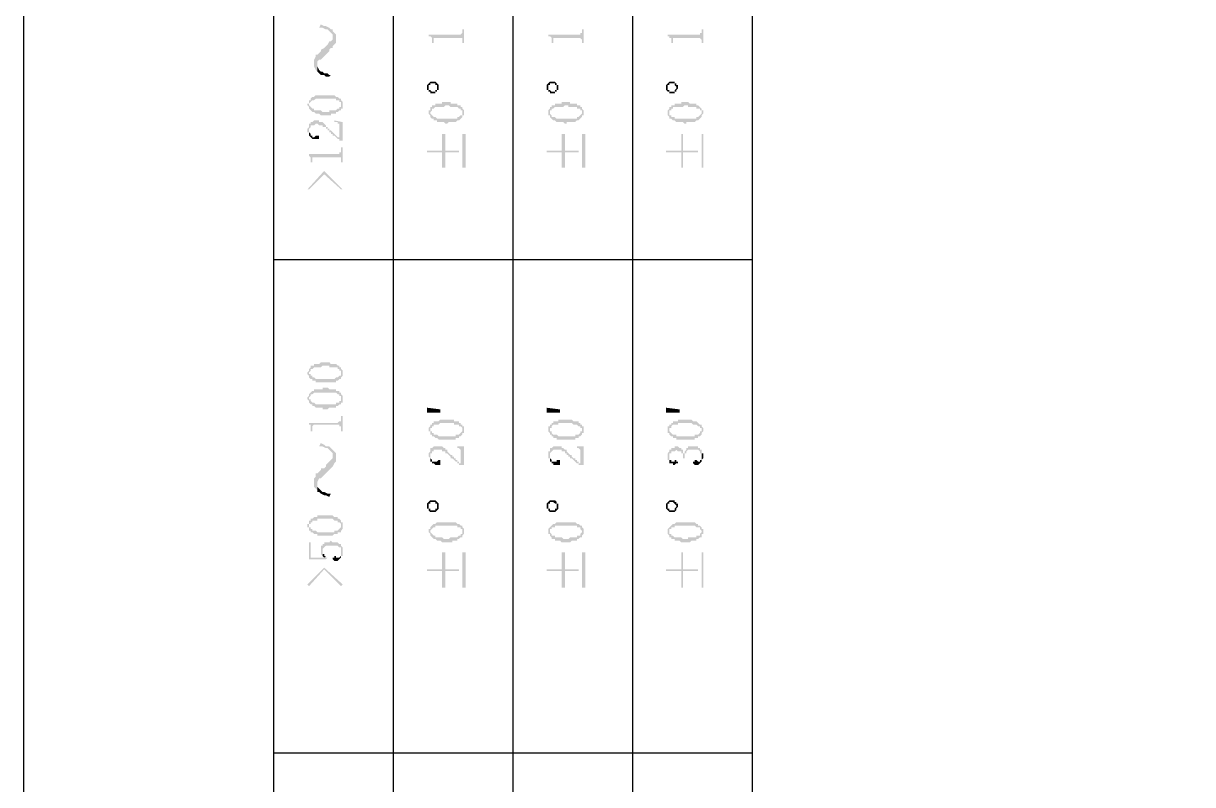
# Model space of a CAD drawing. Header units: millimetres. Extents: x 7018 to 13530, y 4187 to 5692.
# Drawn here: x 8881.97 to 8913.3, y 5651.24 to 5671.66 of the extents above; entities that cross this region are included whole.
import ezdxf

# ---------------------------------------------------------------- set-up
doc = ezdxf.new("R2010")
doc.units = ezdxf.units.MM

msp = doc.modelspace()

# ---------------------------------------------------------------- hatches: boundary and pattern name
at = {"transparency": 33554559}
for points in [[(8889.894, 5671.536), (8889.984, 5671.536), (8890.075, 5671.491), (8890.12, 5671.491), (8890.165, 5671.445), (8890.165, 5671.445), (8890.21, 5671.4), (8890.255, 5671.355), (8890.255, 5670.994), (8890.255, 5671.039), (8890.3, 5671.084), (8890.345, 5671.13), (8890.345, 5671.355), (8890.3, 5671.4), (8890.255, 5671.445), (8890.255, 5671.491), (8890.21, 5671.491), (8890.165, 5671.536), (8890.075, 5671.581), (8890.029, 5671.581), (8889.939, 5671.626)], [(8892.828, 5671.355), (8892.828, 5671.31), (8892.873, 5671.31), (8892.918, 5671.265), (8892.918, 5671.22), (8892.918, 5671.13), (8892.963, 5671.13), (8892.963, 5671.22), (8892.963, 5671.265), (8893.73, 5671.265), (8893.73, 5671.22), (8893.73, 5671.13), (8893.775, 5671.13), (8893.775, 5671.491), (8893.73, 5671.491), (8893.73, 5671.445), (8893.73, 5671.4), (8893.73, 5671.4), (8893.685, 5671.355), (8893.64, 5671.355)], [(8896.032, 5671.355), (8896.032, 5671.31), (8896.077, 5671.31), (8896.122, 5671.265), (8896.122, 5671.22), (8896.122, 5671.13), (8896.167, 5671.13), (8896.167, 5671.22), (8896.167, 5671.265), (8896.889, 5671.265), (8896.935, 5671.22), (8896.935, 5671.13), (8896.98, 5671.13), (8896.98, 5671.491), (8896.935, 5671.491), (8896.935, 5671.445), (8896.935, 5671.4), (8896.889, 5671.4), (8896.889, 5671.355), (8896.844, 5671.355)], [(8899.236, 5671.355), (8899.236, 5671.31), (8899.281, 5671.31), (8899.281, 5671.265), (8899.327, 5671.265), (8899.327, 5671.22), (8899.327, 5671.13), (8899.372, 5671.13), (8899.372, 5671.22), (8899.372, 5671.265), (8900.094, 5671.265), (8900.139, 5671.22), (8900.139, 5671.13), (8900.184, 5671.13), (8900.184, 5671.491), (8900.139, 5671.491), (8900.139, 5671.445), (8900.139, 5671.4), (8900.094, 5671.4), (8900.094, 5671.355), (8900.049, 5671.355)], [(8889.759, 5670.588), (8889.759, 5670.498), (8889.804, 5670.407), (8889.849, 5670.362), (8889.849, 5670.543), (8889.849, 5670.633), (8889.894, 5670.678), (8889.939, 5670.678), (8889.984, 5670.723), (8890.029, 5670.768), (8890.075, 5670.814), (8890.12, 5670.859), (8890.165, 5670.904), (8890.165, 5670.949), (8890.21, 5670.994), (8890.255, 5670.994), (8890.255, 5671.265), (8890.255, 5671.22), (8890.21, 5671.175), (8890.165, 5671.175), (8890.12, 5671.084), (8890.075, 5671.039), (8890.075, 5671.039), (8890.029, 5670.994), (8889.939, 5670.949), (8889.939, 5670.904), (8889.894, 5670.859), (8889.849, 5670.814), (8889.804, 5670.814), (8889.804, 5670.768), (8889.759, 5670.678), (8889.759, 5670.633)], [(8889.849, 5670.362), (8889.849, 5670.362), (8889.894, 5670.317), (8889.939, 5670.272), (8890.029, 5670.272), (8890.075, 5670.227), (8890.165, 5670.227), (8890.21, 5670.272), (8890.165, 5670.272), (8890.12, 5670.317), (8890.029, 5670.317), (8889.984, 5670.362), (8889.939, 5670.362), (8889.894, 5670.407), (8889.849, 5670.498), (8889.849, 5670.543)], [(8892.782, 5669.956), (8892.782, 5669.911), (8892.782, 5669.866), (8892.828, 5669.866), (8892.828, 5669.821), (8892.828, 5669.956), (8892.828, 5670.001), (8892.873, 5670.001), (8892.873, 5670.046), (8893.008, 5670.046), (8893.008, 5670.001), (8893.053, 5670.001), (8893.053, 5669.956), (8893.053, 5669.821), (8893.053, 5669.866), (8893.098, 5669.866), (8893.098, 5669.911), (8893.098, 5669.956), (8893.098, 5670.001), (8893.098, 5670.001), (8893.053, 5670.046), (8893.053, 5670.046), (8893.008, 5670.092), (8892.873, 5670.092), (8892.828, 5670.046), (8892.828, 5670.046), (8892.782, 5670.001)], [(8892.828, 5669.821), (8892.873, 5669.821), (8892.873, 5669.776), (8893.008, 5669.776), (8893.008, 5669.821), (8893.053, 5669.821), (8893.053, 5669.956), (8893.053, 5669.911), (8893.053, 5669.866), (8893.008, 5669.866), (8893.008, 5669.821), (8892.918, 5669.821), (8892.873, 5669.866), (8892.828, 5669.866), (8892.828, 5669.956), (8892.828, 5669.956)], [(8895.987, 5669.956), (8895.987, 5669.911), (8895.987, 5669.866), (8896.032, 5669.866), (8896.032, 5669.821), (8896.032, 5669.956), (8896.032, 5670.001), (8896.077, 5670.001), (8896.077, 5670.046), (8896.213, 5670.046), (8896.213, 5670.001), (8896.258, 5670.001), (8896.258, 5669.956), (8896.258, 5669.821), (8896.258, 5669.866), (8896.303, 5669.866), (8896.303, 5669.911), (8896.303, 5669.956), (8896.303, 5670.001), (8896.258, 5670.001), (8896.258, 5670.046), (8896.258, 5670.046), (8896.213, 5670.092), (8896.077, 5670.092), (8896.032, 5670.046), (8896.032, 5670.046), (8895.987, 5670.001)], [(8896.032, 5669.821), (8896.077, 5669.821), (8896.077, 5669.776), (8896.213, 5669.776), (8896.213, 5669.821), (8896.258, 5669.821), (8896.258, 5669.956), (8896.258, 5669.911), (8896.258, 5669.866), (8896.213, 5669.866), (8896.213, 5669.821), (8896.122, 5669.821), (8896.077, 5669.866), (8896.032, 5669.866), (8896.032, 5669.956), (8896.032, 5669.956)], [(8899.191, 5669.956), (8899.191, 5669.911), (8899.191, 5669.866), (8899.191, 5669.866), (8899.236, 5669.821), (8899.236, 5669.956), (8899.236, 5670.001), (8899.281, 5670.001), (8899.281, 5670.046), (8899.417, 5670.046), (8899.417, 5670.001), (8899.417, 5670.001), (8899.462, 5669.956), (8899.462, 5669.821), (8899.462, 5669.866), (8899.462, 5669.866), (8899.507, 5669.911), (8899.507, 5669.956), (8899.507, 5670.001), (8899.462, 5670.001), (8899.462, 5670.046), (8899.417, 5670.046), (8899.417, 5670.092), (8899.281, 5670.092), (8899.236, 5670.046), (8899.236, 5670.046), (8899.191, 5670.001)], [(8899.236, 5669.821), (8899.281, 5669.821), (8899.281, 5669.776), (8899.417, 5669.776), (8899.417, 5669.821), (8899.462, 5669.821), (8899.462, 5669.956), (8899.462, 5669.911), (8899.462, 5669.911), (8899.417, 5669.866), (8899.417, 5669.821), (8899.281, 5669.821), (8899.281, 5669.866), (8899.236, 5669.866), (8899.236, 5669.956), (8899.236, 5669.956)], [(8889.578, 5669.46), (8889.578, 5669.46), (8889.623, 5669.415), (8889.623, 5669.369), (8889.623, 5669.505), (8889.623, 5669.505), (8889.668, 5669.55), (8889.668, 5669.55), (8889.713, 5669.595), (8889.759, 5669.595), (8889.804, 5669.64), (8890.345, 5669.64), (8890.345, 5669.595), (8890.436, 5669.595), (8890.436, 5669.55), (8890.481, 5669.55), (8890.481, 5669.505), (8890.481, 5669.46), (8890.481, 5669.64), (8890.436, 5669.64), (8890.39, 5669.685), (8890.345, 5669.685), (8890.3, 5669.73), (8889.804, 5669.73), (8889.759, 5669.685), (8889.713, 5669.685), (8889.668, 5669.64), (8889.668, 5669.595), (8889.623, 5669.595), (8889.623, 5669.505), (8889.578, 5669.505)], [(8889.623, 5669.369), (8889.668, 5669.324), (8889.668, 5669.324), (8889.713, 5669.279), (8889.759, 5669.279), (8889.804, 5669.234), (8889.894, 5669.234), (8889.939, 5669.189), (8890.21, 5669.189), (8890.21, 5669.234), (8890.345, 5669.234), (8890.345, 5669.279), (8890.39, 5669.279), (8890.436, 5669.324), (8890.481, 5669.324), (8890.481, 5669.369), (8890.526, 5669.369), (8890.526, 5669.415), (8890.526, 5669.46), (8890.526, 5669.505), (8890.526, 5669.55), (8890.526, 5669.55), (8890.481, 5669.595), (8890.481, 5669.46), (8890.481, 5669.415), (8890.436, 5669.415), (8890.436, 5669.369), (8890.39, 5669.369), (8890.345, 5669.324), (8890.165, 5669.324), (8890.165, 5669.279), (8889.984, 5669.279), (8889.939, 5669.324), (8889.759, 5669.324), (8889.759, 5669.369), (8889.713, 5669.369), (8889.668, 5669.415), (8889.668, 5669.415), (8889.623, 5669.46), (8889.623, 5669.46)], [(8892.828, 5669.279), (8892.828, 5669.234), (8892.828, 5669.234), (8892.873, 5669.189), (8892.873, 5669.144), (8892.873, 5669.279), (8892.873, 5669.279), (8892.918, 5669.324), (8892.918, 5669.369), (8892.963, 5669.369), (8893.008, 5669.415), (8893.234, 5669.415), (8893.279, 5669.46), (8893.369, 5669.46), (8893.414, 5669.415), (8893.595, 5669.415), (8893.64, 5669.369), (8893.685, 5669.369), (8893.685, 5669.324), (8893.73, 5669.324), (8893.73, 5669.279), (8893.73, 5669.415), (8893.685, 5669.415), (8893.685, 5669.46), (8893.595, 5669.46), (8893.595, 5669.505), (8893.414, 5669.505), (8893.414, 5669.55), (8893.189, 5669.55), (8893.189, 5669.505), (8893.008, 5669.505), (8893.008, 5669.46), (8892.918, 5669.46), (8892.918, 5669.415), (8892.873, 5669.415), (8892.873, 5669.369), (8892.873, 5669.324), (8892.828, 5669.324)], [(8896.032, 5669.279), (8896.032, 5669.234), (8896.032, 5669.189), (8896.077, 5669.189), (8896.077, 5669.144), (8896.077, 5669.279), (8896.077, 5669.324), (8896.122, 5669.324), (8896.122, 5669.369), (8896.167, 5669.369), (8896.213, 5669.415), (8896.438, 5669.415), (8896.483, 5669.46), (8896.574, 5669.46), (8896.574, 5669.415), (8896.799, 5669.415), (8896.799, 5669.369), (8896.889, 5669.369), (8896.889, 5669.324), (8896.935, 5669.324), (8896.935, 5669.279), (8896.935, 5669.415), (8896.889, 5669.415), (8896.889, 5669.46), (8896.799, 5669.46), (8896.799, 5669.505), (8896.619, 5669.505), (8896.619, 5669.55), (8896.393, 5669.55), (8896.393, 5669.505), (8896.213, 5669.505), (8896.213, 5669.46), (8896.122, 5669.46), (8896.122, 5669.415), (8896.077, 5669.415), (8896.077, 5669.369), (8896.077, 5669.369), (8896.032, 5669.324)], [(8899.236, 5669.279), (8899.236, 5669.234), (8899.236, 5669.189), (8899.236, 5669.189), (8899.281, 5669.144), (8899.281, 5669.279), (8899.281, 5669.324), (8899.327, 5669.324), (8899.327, 5669.369), (8899.372, 5669.369), (8899.372, 5669.415), (8899.643, 5669.415), (8899.688, 5669.46), (8899.778, 5669.46), (8899.778, 5669.415), (8900.004, 5669.415), (8900.004, 5669.369), (8900.094, 5669.369), (8900.094, 5669.324), (8900.139, 5669.324), (8900.139, 5669.279), (8900.139, 5669.369), (8900.094, 5669.415), (8900.094, 5669.415), (8900.049, 5669.46), (8900.004, 5669.46), (8900.004, 5669.505), (8899.823, 5669.505), (8899.778, 5669.55), (8899.597, 5669.55), (8899.597, 5669.505), (8899.417, 5669.505), (8899.417, 5669.46), (8899.327, 5669.46), (8899.327, 5669.415), (8899.281, 5669.415), (8899.281, 5669.369), (8899.281, 5669.369), (8899.236, 5669.324)], [(8892.873, 5669.144), (8892.918, 5669.099), (8892.963, 5669.099), (8892.963, 5669.053), (8893.053, 5669.053), (8893.053, 5669.008), (8893.234, 5669.008), (8893.279, 5668.963), (8893.324, 5668.963), (8893.369, 5669.008), (8893.55, 5669.008), (8893.595, 5669.053), (8893.64, 5669.053), (8893.685, 5669.099), (8893.685, 5669.099), (8893.73, 5669.144), (8893.73, 5669.189), (8893.775, 5669.189), (8893.775, 5669.234), (8893.775, 5669.279), (8893.775, 5669.324), (8893.775, 5669.324), (8893.73, 5669.369), (8893.73, 5669.234), (8893.73, 5669.189), (8893.685, 5669.189), (8893.64, 5669.144), (8893.595, 5669.144), (8893.595, 5669.099), (8893.053, 5669.099), (8893.008, 5669.144), (8892.963, 5669.144), (8892.918, 5669.189), (8892.918, 5669.189), (8892.873, 5669.234), (8892.873, 5669.279)], [(8896.077, 5669.144), (8896.122, 5669.099), (8896.122, 5669.099), (8896.167, 5669.053), (8896.213, 5669.053), (8896.258, 5669.008), (8896.438, 5669.008), (8896.483, 5668.963), (8896.528, 5668.963), (8896.528, 5669.008), (8896.754, 5669.008), (8896.799, 5669.053), (8896.844, 5669.053), (8896.889, 5669.099), (8896.889, 5669.099), (8896.935, 5669.144), (8896.935, 5669.189), (8896.98, 5669.189), (8896.98, 5669.234), (8896.98, 5669.279), (8896.98, 5669.324), (8896.98, 5669.324), (8896.935, 5669.369), (8896.935, 5669.234), (8896.935, 5669.234), (8896.889, 5669.189), (8896.889, 5669.189), (8896.844, 5669.144), (8896.799, 5669.144), (8896.799, 5669.099), (8896.258, 5669.099), (8896.213, 5669.144), (8896.122, 5669.144), (8896.122, 5669.189), (8896.122, 5669.189), (8896.077, 5669.234), (8896.077, 5669.279)], [(8899.281, 5669.144), (8899.281, 5669.099), (8899.327, 5669.099), (8899.372, 5669.053), (8899.417, 5669.053), (8899.462, 5669.008), (8899.643, 5669.008), (8899.688, 5668.963), (8899.733, 5668.963), (8899.733, 5669.008), (8899.958, 5669.008), (8900.004, 5669.053), (8900.049, 5669.053), (8900.094, 5669.099), (8900.094, 5669.099), (8900.139, 5669.144), (8900.139, 5669.189), (8900.139, 5669.189), (8900.184, 5669.234), (8900.184, 5669.279), (8900.184, 5669.324), (8900.139, 5669.324), (8900.139, 5669.369), (8900.139, 5669.234), (8900.139, 5669.234), (8900.094, 5669.189), (8900.094, 5669.189), (8900.049, 5669.144), (8900.004, 5669.144), (8900.004, 5669.099), (8899.417, 5669.099), (8899.417, 5669.144), (8899.327, 5669.144), (8899.327, 5669.189), (8899.281, 5669.189), (8899.281, 5669.234), (8899.281, 5669.279)], [(8889.578, 5668.783), (8889.578, 5668.738), (8889.623, 5668.738), (8889.623, 5668.647), (8889.623, 5668.783), (8889.623, 5668.828), (8889.623, 5668.828), (8889.668, 5668.873), (8889.668, 5668.918), (8889.759, 5668.918), (8889.804, 5668.963), (8889.849, 5668.963), (8889.894, 5668.918), (8889.984, 5668.918), (8889.984, 5668.873), (8890.075, 5668.873), (8890.075, 5668.828), (8890.12, 5668.828), (8890.12, 5668.783), (8890.165, 5668.783), (8890.165, 5668.738), (8890.21, 5668.738), (8890.21, 5668.692), (8890.255, 5668.692), (8890.255, 5668.647), (8890.3, 5668.647), (8890.345, 5668.602), (8890.345, 5668.602), (8890.39, 5668.557), (8890.436, 5668.557), (8890.436, 5668.512), (8890.436, 5668.602), (8890.39, 5668.602), (8890.345, 5668.647), (8890.345, 5668.647), (8890.3, 5668.692), (8890.3, 5668.692), (8890.255, 5668.738), (8890.255, 5668.738), (8890.21, 5668.783), (8890.165, 5668.783), (8890.165, 5668.828), (8890.12, 5668.828), (8890.12, 5668.873), (8890.075, 5668.873), (8890.075, 5668.918), (8890.075, 5668.918), (8890.029, 5668.963), (8890.029, 5668.963), (8889.984, 5669.008), (8889.894, 5669.008), (8889.894, 5669.053), (8889.759, 5669.053), (8889.713, 5669.008), (8889.668, 5669.008), (8889.668, 5668.963), (8889.623, 5668.963), (8889.623, 5668.918), (8889.623, 5668.873), (8889.623, 5668.873), (8889.578, 5668.828)], [(8890.3, 5669.053), (8890.3, 5669.008), (8890.39, 5669.008), (8890.39, 5668.963), (8890.436, 5668.963), (8890.436, 5668.918), (8890.436, 5668.512), (8890.526, 5668.512), (8890.526, 5669.008)], [(8889.623, 5668.647), (8889.623, 5668.647), (8889.668, 5668.602), (8889.668, 5668.602), (8889.713, 5668.557), (8889.894, 5668.557), (8889.894, 5668.647), (8889.804, 5668.647), (8889.759, 5668.602), (8889.713, 5668.602), (8889.713, 5668.647), (8889.668, 5668.647), (8889.668, 5668.692), (8889.668, 5668.692), (8889.623, 5668.738), (8889.623, 5668.783)], [(8892.782, 5668.241), (8892.782, 5668.196), (8893.189, 5668.196), (8893.189, 5667.79), (8893.279, 5667.79), (8893.279, 5668.196), (8893.64, 5668.196), (8893.64, 5668.241), (8893.279, 5668.241), (8893.279, 5668.692), (8893.189, 5668.692), (8893.189, 5668.241)], [(8893.82, 5667.79), (8893.82, 5668.692), (8893.73, 5668.692), (8893.73, 5667.79)], [(8895.987, 5668.241), (8895.987, 5668.196), (8896.393, 5668.196), (8896.393, 5667.79), (8896.483, 5667.79), (8896.483, 5668.196), (8896.844, 5668.196), (8896.844, 5668.241), (8896.483, 5668.241), (8896.483, 5668.692), (8896.393, 5668.692), (8896.393, 5668.241)], [(8897.025, 5667.79), (8897.025, 5668.692), (8896.935, 5668.692), (8896.935, 5667.79)], [(8899.191, 5668.241), (8899.191, 5668.196), (8899.597, 5668.196), (8899.597, 5667.79), (8899.643, 5667.79), (8899.643, 5668.196), (8900.049, 5668.196), (8900.049, 5668.241), (8899.643, 5668.241), (8899.643, 5668.692), (8899.597, 5668.692), (8899.597, 5668.241)], [(8900.184, 5667.79), (8900.184, 5668.692), (8900.139, 5668.692), (8900.139, 5667.79)], [(8889.578, 5668.151), (8889.623, 5668.151), (8889.623, 5668.106), (8889.623, 5668.106), (8889.668, 5668.061), (8889.668, 5668.015), (8889.668, 5667.925), (8889.713, 5667.925), (8889.713, 5668.061), (8890.481, 5668.061), (8890.481, 5668.015), (8890.481, 5667.925), (8890.526, 5667.925), (8890.526, 5668.331), (8890.481, 5668.331), (8890.481, 5668.241), (8890.481, 5668.196), (8890.436, 5668.196), (8890.436, 5668.151), (8890.39, 5668.151)], [(8889.578, 5667.203), (8889.623, 5667.203), (8890.029, 5667.609), (8890.481, 5667.203), (8890.526, 5667.203), (8890.029, 5667.7)], [(8889.578, 5662.298), (8889.578, 5662.253), (8889.578, 5662.253), (8889.623, 5662.208), (8889.623, 5662.162), (8889.623, 5662.298), (8889.623, 5662.298), (8889.668, 5662.343), (8889.668, 5662.388), (8889.713, 5662.388), (8889.759, 5662.433), (8889.939, 5662.433), (8889.984, 5662.478), (8890.165, 5662.478), (8890.165, 5662.433), (8890.39, 5662.433), (8890.39, 5662.388), (8890.436, 5662.388), (8890.436, 5662.343), (8890.481, 5662.343), (8890.481, 5662.298), (8890.481, 5662.433), (8890.436, 5662.433), (8890.436, 5662.478), (8890.39, 5662.478), (8890.345, 5662.523), (8890.21, 5662.523), (8890.165, 5662.569), (8889.939, 5662.569), (8889.894, 5662.523), (8889.759, 5662.523), (8889.759, 5662.478), (8889.668, 5662.478), (8889.668, 5662.433), (8889.668, 5662.433), (8889.623, 5662.388), (8889.623, 5662.343), (8889.623, 5662.343)], [(8889.623, 5662.162), (8889.668, 5662.117), (8889.713, 5662.117), (8889.713, 5662.072), (8889.804, 5662.072), (8889.804, 5662.027), (8890.345, 5662.027), (8890.345, 5662.072), (8890.39, 5662.072), (8890.436, 5662.117), (8890.481, 5662.117), (8890.481, 5662.162), (8890.481, 5662.162), (8890.526, 5662.208), (8890.526, 5662.253), (8890.526, 5662.298), (8890.526, 5662.343), (8890.526, 5662.343), (8890.481, 5662.388), (8890.481, 5662.253), (8890.481, 5662.208), (8890.436, 5662.208), (8890.39, 5662.162), (8890.345, 5662.162), (8890.3, 5662.117), (8889.804, 5662.117), (8889.759, 5662.162), (8889.713, 5662.162), (8889.713, 5662.208), (8889.668, 5662.208), (8889.668, 5662.253), (8889.623, 5662.253), (8889.623, 5662.298)], [(8889.578, 5661.621), (8889.578, 5661.576), (8889.578, 5661.576), (8889.623, 5661.531), (8889.623, 5661.485), (8889.623, 5661.621), (8889.623, 5661.621), (8889.668, 5661.666), (8889.668, 5661.711), (8889.713, 5661.711), (8889.759, 5661.756), (8890.345, 5661.756), (8890.39, 5661.711), (8890.436, 5661.711), (8890.436, 5661.666), (8890.481, 5661.666), (8890.481, 5661.621), (8890.481, 5661.756), (8890.436, 5661.756), (8890.436, 5661.801), (8890.345, 5661.801), (8890.345, 5661.847), (8890.165, 5661.847), (8890.12, 5661.892), (8889.984, 5661.892), (8889.984, 5661.847), (8889.759, 5661.847), (8889.759, 5661.801), (8889.713, 5661.801), (8889.668, 5661.756), (8889.668, 5661.756), (8889.623, 5661.711), (8889.623, 5661.666), (8889.623, 5661.666)], [(8889.623, 5661.485), (8889.668, 5661.44), (8889.713, 5661.44), (8889.713, 5661.395), (8889.759, 5661.395), (8889.804, 5661.35), (8889.984, 5661.35), (8889.984, 5661.305), (8890.12, 5661.305), (8890.165, 5661.35), (8890.345, 5661.35), (8890.345, 5661.395), (8890.39, 5661.395), (8890.436, 5661.44), (8890.481, 5661.44), (8890.481, 5661.485), (8890.526, 5661.485), (8890.526, 5661.531), (8890.526, 5661.621), (8890.526, 5661.666), (8890.526, 5661.666), (8890.481, 5661.711), (8890.481, 5661.576), (8890.481, 5661.531), (8890.436, 5661.531), (8890.436, 5661.485), (8890.345, 5661.485), (8890.345, 5661.44), (8889.804, 5661.44), (8889.759, 5661.485), (8889.713, 5661.485), (8889.668, 5661.531), (8889.668, 5661.576), (8889.623, 5661.576), (8889.623, 5661.621)], [(8889.578, 5660.944), (8889.623, 5660.944), (8889.623, 5660.899), (8889.668, 5660.899), (8889.668, 5660.854), (8889.668, 5660.718), (8889.713, 5660.718), (8889.713, 5660.854), (8889.713, 5660.854), (8889.759, 5660.899), (8890.436, 5660.899), (8890.436, 5660.854), (8890.481, 5660.854), (8890.481, 5660.718), (8890.526, 5660.718), (8890.526, 5661.124), (8890.481, 5661.124), (8890.481, 5661.034), (8890.481, 5660.989), (8890.436, 5660.989), (8890.39, 5660.944)], [(8892.782, 5661.35), (8893.144, 5661.305), (8893.144, 5661.215), (8892.782, 5661.215)], [(8895.987, 5661.35), (8896.348, 5661.305), (8896.348, 5661.215), (8895.987, 5661.215)], [(8899.191, 5661.35), (8899.552, 5661.305), (8899.552, 5661.215), (8899.191, 5661.215)], [(8892.828, 5660.763), (8892.828, 5660.718), (8892.873, 5660.718), (8892.873, 5660.673), (8892.873, 5660.628), (8892.873, 5660.763), (8892.873, 5660.808), (8892.918, 5660.808), (8892.918, 5660.854), (8892.963, 5660.854), (8892.963, 5660.899), (8893.098, 5660.899), (8893.144, 5660.944), (8893.505, 5660.944), (8893.505, 5660.899), (8893.64, 5660.899), (8893.64, 5660.854), (8893.685, 5660.854), (8893.73, 5660.808), (8893.73, 5660.763), (8893.73, 5660.899), (8893.685, 5660.899), (8893.685, 5660.944), (8893.64, 5660.944), (8893.64, 5660.989), (8893.505, 5660.989), (8893.505, 5661.034), (8893.144, 5661.034), (8893.098, 5660.989), (8892.963, 5660.989), (8892.963, 5660.944), (8892.918, 5660.944), (8892.918, 5660.899), (8892.873, 5660.899), (8892.873, 5660.854), (8892.873, 5660.854), (8892.828, 5660.808)], [(8892.873, 5660.628), (8892.918, 5660.628), (8892.918, 5660.583), (8892.963, 5660.583), (8893.008, 5660.538), (8893.053, 5660.538), (8893.098, 5660.493), (8893.55, 5660.493), (8893.55, 5660.538), (8893.64, 5660.538), (8893.64, 5660.583), (8893.685, 5660.583), (8893.73, 5660.628), (8893.73, 5660.673), (8893.775, 5660.673), (8893.775, 5660.718), (8893.775, 5660.763), (8893.775, 5660.808), (8893.775, 5660.854), (8893.73, 5660.854), (8893.73, 5660.899), (8893.73, 5660.718), (8893.73, 5660.718), (8893.685, 5660.673), (8893.685, 5660.673), (8893.64, 5660.628), (8893.55, 5660.628), (8893.55, 5660.583), (8893.098, 5660.583), (8893.053, 5660.628), (8892.963, 5660.628), (8892.963, 5660.673), (8892.918, 5660.673), (8892.918, 5660.718), (8892.873, 5660.718), (8892.873, 5660.763)], [(8896.032, 5660.763), (8896.032, 5660.718), (8896.032, 5660.718), (8896.077, 5660.673), (8896.077, 5660.628), (8896.077, 5660.763), (8896.077, 5660.808), (8896.122, 5660.808), (8896.122, 5660.854), (8896.122, 5660.854), (8896.167, 5660.899), (8896.303, 5660.899), (8896.303, 5660.944), (8896.664, 5660.944), (8896.709, 5660.899), (8896.799, 5660.899), (8896.844, 5660.854), (8896.889, 5660.854), (8896.889, 5660.808), (8896.935, 5660.808), (8896.935, 5660.763), (8896.935, 5660.899), (8896.889, 5660.899), (8896.889, 5660.944), (8896.844, 5660.944), (8896.844, 5660.989), (8896.709, 5660.989), (8896.664, 5661.034), (8896.303, 5661.034), (8896.303, 5660.989), (8896.167, 5660.989), (8896.167, 5660.944), (8896.122, 5660.944), (8896.122, 5660.899), (8896.077, 5660.899), (8896.077, 5660.854), (8896.032, 5660.854)], [(8896.077, 5660.628), (8896.122, 5660.628), (8896.122, 5660.583), (8896.167, 5660.583), (8896.167, 5660.538), (8896.258, 5660.538), (8896.258, 5660.493), (8896.754, 5660.493), (8896.754, 5660.538), (8896.844, 5660.538), (8896.844, 5660.583), (8896.889, 5660.583), (8896.935, 5660.628), (8896.935, 5660.673), (8896.98, 5660.673), (8896.98, 5660.718), (8896.98, 5660.763), (8896.98, 5660.808), (8896.98, 5660.854), (8896.935, 5660.854), (8896.935, 5660.899), (8896.935, 5660.718), (8896.889, 5660.718), (8896.889, 5660.673), (8896.889, 5660.673), (8896.844, 5660.628), (8896.754, 5660.628), (8896.754, 5660.583), (8896.303, 5660.583), (8896.258, 5660.628), (8896.167, 5660.628), (8896.122, 5660.673), (8896.122, 5660.718), (8896.077, 5660.718), (8896.077, 5660.763)], [(8899.236, 5660.763), (8899.236, 5660.718), (8899.236, 5660.673), (8899.281, 5660.673), (8899.281, 5660.628), (8899.281, 5660.763), (8899.281, 5660.808), (8899.327, 5660.808), (8899.327, 5660.854), (8899.327, 5660.854), (8899.372, 5660.899), (8899.507, 5660.899), (8899.507, 5660.944), (8899.868, 5660.944), (8899.913, 5660.899), (8900.004, 5660.899), (8900.049, 5660.854), (8900.094, 5660.854), (8900.094, 5660.808), (8900.139, 5660.808), (8900.139, 5660.763), (8900.139, 5660.899), (8900.094, 5660.899), (8900.049, 5660.944), (8900.049, 5660.944), (8900.004, 5660.989), (8899.913, 5660.989), (8899.868, 5661.034), (8899.507, 5661.034), (8899.507, 5660.989), (8899.372, 5660.989), (8899.372, 5660.944), (8899.327, 5660.944), (8899.327, 5660.899), (8899.281, 5660.899), (8899.281, 5660.854), (8899.236, 5660.854)], [(8899.281, 5660.628), (8899.281, 5660.628), (8899.327, 5660.583), (8899.372, 5660.583), (8899.372, 5660.538), (8899.462, 5660.538), (8899.462, 5660.493), (8899.958, 5660.493), (8899.958, 5660.538), (8900.049, 5660.538), (8900.049, 5660.583), (8900.094, 5660.583), (8900.139, 5660.628), (8900.139, 5660.673), (8900.139, 5660.673), (8900.184, 5660.718), (8900.184, 5660.763), (8900.184, 5660.808), (8900.184, 5660.808), (8900.139, 5660.854), (8900.139, 5660.899), (8900.139, 5660.718), (8900.094, 5660.718), (8900.094, 5660.673), (8900.094, 5660.673), (8900.049, 5660.628), (8899.958, 5660.628), (8899.958, 5660.583), (8899.462, 5660.583), (8899.462, 5660.628), (8899.372, 5660.628), (8899.327, 5660.673), (8899.327, 5660.673), (8899.281, 5660.718), (8899.281, 5660.763)], [(8889.894, 5660.312), (8889.984, 5660.312), (8890.075, 5660.267), (8890.12, 5660.267), (8890.165, 5660.222), (8890.165, 5660.222), (8890.21, 5660.177), (8890.255, 5660.131), (8890.255, 5659.77), (8890.255, 5659.77), (8890.3, 5659.861), (8890.345, 5659.906), (8890.345, 5660.131), (8890.3, 5660.177), (8890.255, 5660.222), (8890.255, 5660.222), (8890.21, 5660.267), (8890.165, 5660.312), (8890.075, 5660.312), (8890.029, 5660.357), (8889.939, 5660.402)], [(8892.828, 5660.086), (8892.828, 5660.041), (8892.828, 5660.041), (8892.873, 5659.996), (8892.873, 5659.951), (8892.873, 5660.086), (8892.873, 5660.131), (8892.918, 5660.131), (8892.918, 5660.177), (8892.963, 5660.177), (8892.963, 5660.222), (8893.189, 5660.222), (8893.189, 5660.177), (8893.279, 5660.177), (8893.279, 5660.131), (8893.324, 5660.131), (8893.369, 5660.086), (8893.369, 5660.086), (8893.414, 5660.041), (8893.414, 5659.996), (8893.459, 5659.996), (8893.505, 5659.951), (8893.505, 5659.951), (8893.55, 5659.906), (8893.595, 5659.906), (8893.595, 5659.861), (8893.64, 5659.861), (8893.64, 5659.816), (8893.685, 5659.816), (8893.685, 5659.861), (8893.64, 5659.861), (8893.64, 5659.906), (8893.595, 5659.906), (8893.595, 5659.951), (8893.55, 5659.951), (8893.55, 5659.996), (8893.505, 5659.996), (8893.505, 5660.041), (8893.459, 5660.041), (8893.459, 5660.086), (8893.414, 5660.086), (8893.369, 5660.131), (8893.369, 5660.131), (8893.324, 5660.177), (8893.324, 5660.222), (8893.279, 5660.222), (8893.279, 5660.267), (8893.234, 5660.267), (8893.189, 5660.312), (8892.963, 5660.312), (8892.918, 5660.267), (8892.873, 5660.267), (8892.873, 5660.222), (8892.873, 5660.177), (8892.873, 5660.177), (8892.828, 5660.131)], [(8893.55, 5660.312), (8893.595, 5660.312), (8893.595, 5660.267), (8893.64, 5660.267), (8893.685, 5660.222), (8893.685, 5659.816), (8893.775, 5659.816), (8893.775, 5660.312)], [(8896.032, 5660.086), (8896.032, 5660.041), (8896.032, 5659.996), (8896.077, 5659.996), (8896.077, 5659.951), (8896.077, 5660.086), (8896.077, 5660.131), (8896.077, 5660.131), (8896.122, 5660.177), (8896.122, 5660.177), (8896.167, 5660.222), (8896.393, 5660.222), (8896.393, 5660.177), (8896.483, 5660.177), (8896.483, 5660.131), (8896.528, 5660.131), (8896.528, 5660.086), (8896.574, 5660.086), (8896.574, 5660.041), (8896.619, 5660.041), (8896.619, 5659.996), (8896.664, 5659.996), (8896.709, 5659.951), (8896.709, 5659.951), (8896.754, 5659.906), (8896.754, 5659.906), (8896.799, 5659.861), (8896.844, 5659.861), (8896.844, 5659.816), (8896.889, 5659.816), (8896.889, 5659.861), (8896.844, 5659.861), (8896.844, 5659.906), (8896.799, 5659.906), (8896.799, 5659.951), (8896.754, 5659.951), (8896.754, 5659.996), (8896.709, 5659.996), (8896.664, 5660.041), (8896.664, 5660.086), (8896.619, 5660.086), (8896.574, 5660.131), (8896.574, 5660.131), (8896.528, 5660.177), (8896.528, 5660.222), (8896.483, 5660.222), (8896.438, 5660.267), (8896.393, 5660.267), (8896.393, 5660.312), (8896.167, 5660.312), (8896.122, 5660.267), (8896.077, 5660.267), (8896.077, 5660.222), (8896.077, 5660.177), (8896.032, 5660.177)], [(8896.754, 5660.312), (8896.799, 5660.312), (8896.799, 5660.267), (8896.844, 5660.267), (8896.889, 5660.222), (8896.889, 5659.816), (8896.98, 5659.816), (8896.98, 5660.312)], [(8899.236, 5660.041), (8899.236, 5659.951), (8899.281, 5659.951), (8899.281, 5660.041), (8899.281, 5660.086), (8899.281, 5660.131), (8899.327, 5660.131), (8899.327, 5660.177), (8899.417, 5660.177), (8899.462, 5660.222), (8899.507, 5660.177), (8899.597, 5660.177), (8899.597, 5660.131), (8899.643, 5660.131), (8899.643, 5660.086), (8899.643, 5660.041), (8899.643, 5659.996), (8899.688, 5659.996), (8899.688, 5660.041), (8899.688, 5660.131), (8899.733, 5660.131), (8899.733, 5660.177), (8899.733, 5660.177), (8899.778, 5660.222), (8900.049, 5660.222), (8900.094, 5660.177), (8900.094, 5660.131), (8900.139, 5660.131), (8900.139, 5660.086), (8900.139, 5660.041), (8900.139, 5660.222), (8900.094, 5660.222), (8900.094, 5660.267), (8900.049, 5660.267), (8900.049, 5660.312), (8899.778, 5660.312), (8899.778, 5660.267), (8899.733, 5660.267), (8899.733, 5660.222), (8899.733, 5660.222), (8899.688, 5660.177), (8899.688, 5660.131), (8899.643, 5660.131), (8899.643, 5660.222), (8899.597, 5660.222), (8899.597, 5660.267), (8899.552, 5660.267), (8899.507, 5660.312), (8899.417, 5660.312), (8899.417, 5660.267), (8899.327, 5660.267), (8899.327, 5660.222), (8899.281, 5660.222), (8899.281, 5660.177), (8899.281, 5660.177), (8899.236, 5660.131), (8899.236, 5660.086)], [(8899.913, 5659.861), (8899.913, 5659.861), (8899.958, 5659.816), (8900.049, 5659.816), (8900.094, 5659.861), (8900.094, 5659.861), (8900.139, 5659.906), (8900.139, 5659.951), (8900.139, 5659.951), (8900.184, 5659.996), (8900.184, 5660.041), (8900.184, 5660.086), (8900.184, 5660.131), (8900.139, 5660.131), (8900.139, 5660.177), (8900.139, 5660.041), (8900.139, 5659.996), (8900.139, 5659.951), (8900.094, 5659.951), (8900.094, 5659.906), (8900.049, 5659.906), (8900.004, 5659.951), (8899.958, 5659.951), (8899.958, 5659.906), (8899.913, 5659.906)], [(8889.759, 5659.364), (8889.759, 5659.229), (8889.804, 5659.184), (8889.849, 5659.139), (8889.849, 5659.319), (8889.849, 5659.364), (8889.894, 5659.455), (8889.939, 5659.455), (8889.984, 5659.5), (8890.029, 5659.545), (8890.075, 5659.59), (8890.12, 5659.635), (8890.165, 5659.68), (8890.165, 5659.68), (8890.21, 5659.725), (8890.255, 5659.77), (8890.255, 5660.041), (8890.255, 5659.996), (8890.21, 5659.951), (8890.165, 5659.906), (8890.12, 5659.861), (8890.075, 5659.816), (8890.075, 5659.77), (8890.029, 5659.725), (8889.939, 5659.725), (8889.939, 5659.68), (8889.894, 5659.635), (8889.849, 5659.59), (8889.804, 5659.59), (8889.804, 5659.5), (8889.759, 5659.455), (8889.759, 5659.409)], [(8892.873, 5659.951), (8892.873, 5659.906), (8892.918, 5659.906), (8892.918, 5659.861), (8892.963, 5659.861), (8893.008, 5659.816), (8893.144, 5659.816), (8893.144, 5659.906), (8893.144, 5659.951), (8893.098, 5659.951), (8893.053, 5659.906), (8892.918, 5659.906), (8892.918, 5659.951), (8892.918, 5659.951), (8892.873, 5659.996), (8892.873, 5660.041), (8892.873, 5660.041)], [(8896.077, 5659.951), (8896.077, 5659.906), (8896.122, 5659.906), (8896.122, 5659.861), (8896.167, 5659.861), (8896.167, 5659.816), (8896.348, 5659.816), (8896.348, 5659.906), (8896.348, 5659.951), (8896.258, 5659.951), (8896.258, 5659.906), (8896.122, 5659.906), (8896.122, 5659.951), (8896.122, 5659.951), (8896.077, 5659.996), (8896.077, 5660.041), (8896.077, 5660.041)], [(8899.281, 5659.951), (8899.281, 5659.906), (8899.281, 5659.861), (8899.372, 5659.861), (8899.372, 5659.816), (8899.417, 5659.816), (8899.462, 5659.861), (8899.507, 5659.861), (8899.507, 5659.906), (8899.462, 5659.906), (8899.462, 5659.951), (8899.417, 5659.951), (8899.417, 5659.906), (8899.327, 5659.906), (8899.327, 5659.951), (8899.281, 5659.951), (8899.281, 5659.996), (8899.281, 5660.041)], [(8889.849, 5659.139), (8889.849, 5659.093), (8889.894, 5659.093), (8889.939, 5659.048), (8890.029, 5659.003), (8890.075, 5659.003), (8890.165, 5658.958), (8890.21, 5659.048), (8890.12, 5659.048), (8890.029, 5659.093), (8889.984, 5659.093), (8889.939, 5659.139), (8889.939, 5659.139), (8889.894, 5659.184), (8889.849, 5659.229), (8889.849, 5659.319)], [(8892.782, 5658.732), (8892.782, 5658.642), (8892.828, 5658.642), (8892.828, 5658.597), (8892.828, 5658.778), (8892.873, 5658.778), (8892.873, 5658.823), (8893.008, 5658.823), (8893.008, 5658.778), (8893.053, 5658.778), (8893.053, 5658.732), (8893.053, 5658.597), (8893.053, 5658.597), (8893.098, 5658.642), (8893.098, 5658.687), (8893.098, 5658.778), (8893.098, 5658.778), (8893.053, 5658.823), (8893.053, 5658.823), (8893.008, 5658.868), (8892.873, 5658.868), (8892.828, 5658.823), (8892.828, 5658.823), (8892.782, 5658.778)], [(8892.828, 5658.597), (8892.828, 5658.597), (8892.873, 5658.552), (8893.008, 5658.552), (8893.053, 5658.597), (8893.053, 5658.732), (8893.053, 5658.687), (8893.053, 5658.642), (8893.008, 5658.642), (8893.008, 5658.597), (8892.873, 5658.597), (8892.873, 5658.642), (8892.828, 5658.642), (8892.828, 5658.687), (8892.828, 5658.687)], [(8895.987, 5658.732), (8895.987, 5658.642), (8896.032, 5658.642), (8896.032, 5658.597), (8896.032, 5658.778), (8896.077, 5658.778), (8896.077, 5658.823), (8896.167, 5658.823), (8896.213, 5658.778), (8896.258, 5658.778), (8896.258, 5658.732), (8896.258, 5658.597), (8896.258, 5658.597), (8896.303, 5658.642), (8896.303, 5658.687), (8896.303, 5658.778), (8896.258, 5658.778), (8896.258, 5658.823), (8896.258, 5658.823), (8896.213, 5658.868), (8896.077, 5658.868), (8896.032, 5658.823), (8896.032, 5658.823), (8895.987, 5658.778)], [(8896.032, 5658.597), (8896.032, 5658.597), (8896.077, 5658.552), (8896.213, 5658.552), (8896.258, 5658.597), (8896.258, 5658.732), (8896.258, 5658.687), (8896.258, 5658.642), (8896.213, 5658.642), (8896.213, 5658.597), (8896.077, 5658.597), (8896.077, 5658.642), (8896.032, 5658.642), (8896.032, 5658.687), (8896.032, 5658.687)], [(8899.191, 5658.732), (8899.191, 5658.642), (8899.191, 5658.642), (8899.236, 5658.597), (8899.236, 5658.778), (8899.281, 5658.778), (8899.281, 5658.823), (8899.372, 5658.823), (8899.417, 5658.778), (8899.417, 5658.778), (8899.462, 5658.732), (8899.462, 5658.597), (8899.462, 5658.642), (8899.507, 5658.687), (8899.507, 5658.778), (8899.462, 5658.778), (8899.462, 5658.823), (8899.417, 5658.823), (8899.417, 5658.868), (8899.281, 5658.868), (8899.236, 5658.823), (8899.236, 5658.823), (8899.191, 5658.778)], [(8899.236, 5658.597), (8899.236, 5658.597), (8899.281, 5658.552), (8899.417, 5658.552), (8899.462, 5658.597), (8899.462, 5658.732), (8899.462, 5658.687), (8899.462, 5658.687), (8899.417, 5658.642), (8899.417, 5658.597), (8899.281, 5658.597), (8899.281, 5658.642), (8899.236, 5658.642), (8899.236, 5658.687), (8899.236, 5658.687)], [(8889.578, 5658.191), (8889.578, 5658.146), (8889.623, 5658.146), (8889.623, 5658.101), (8889.623, 5658.055), (8889.623, 5658.191), (8889.623, 5658.236), (8889.668, 5658.236), (8889.668, 5658.281), (8889.713, 5658.281), (8889.713, 5658.326), (8889.849, 5658.326), (8889.849, 5658.371), (8890.255, 5658.371), (8890.3, 5658.326), (8890.39, 5658.326), (8890.39, 5658.281), (8890.436, 5658.281), (8890.481, 5658.236), (8890.481, 5658.191), (8890.481, 5658.326), (8890.481, 5658.326), (8890.436, 5658.371), (8890.39, 5658.371), (8890.39, 5658.416), (8890.3, 5658.416), (8890.255, 5658.462), (8889.849, 5658.462), (8889.849, 5658.416), (8889.759, 5658.416), (8889.713, 5658.371), (8889.668, 5658.371), (8889.668, 5658.326), (8889.623, 5658.326), (8889.623, 5658.281), (8889.623, 5658.236), (8889.578, 5658.236)], [(8889.623, 5658.055), (8889.668, 5658.055), (8889.668, 5658.01), (8889.713, 5658.01), (8889.759, 5657.965), (8889.849, 5657.965), (8889.849, 5657.92), (8890.255, 5657.92), (8890.3, 5657.965), (8890.39, 5657.965), (8890.39, 5658.01), (8890.481, 5658.01), (8890.481, 5658.055), (8890.481, 5658.055), (8890.526, 5658.101), (8890.526, 5658.146), (8890.526, 5658.191), (8890.526, 5658.236), (8890.526, 5658.281), (8890.481, 5658.281), (8890.481, 5658.326), (8890.481, 5658.191), (8890.481, 5658.146), (8890.481, 5658.146), (8890.436, 5658.101), (8890.436, 5658.101), (8890.39, 5658.055), (8890.3, 5658.055), (8890.3, 5658.01), (8889.849, 5658.01), (8889.804, 5658.055), (8889.713, 5658.055), (8889.713, 5658.101), (8889.668, 5658.101), (8889.668, 5658.146), (8889.623, 5658.146), (8889.623, 5658.191)], [(8892.828, 5658.01), (8892.828, 5658.01), (8892.873, 5657.965), (8892.873, 5657.92), (8892.873, 5658.055), (8892.873, 5658.055), (8892.918, 5658.101), (8892.918, 5658.101), (8892.963, 5658.146), (8893.008, 5658.146), (8893.008, 5658.191), (8893.595, 5658.191), (8893.595, 5658.146), (8893.685, 5658.146), (8893.685, 5658.101), (8893.73, 5658.101), (8893.73, 5658.055), (8893.73, 5658.01), (8893.73, 5658.191), (8893.685, 5658.191), (8893.64, 5658.236), (8893.595, 5658.236), (8893.55, 5658.281), (8893.053, 5658.281), (8893.008, 5658.236), (8892.963, 5658.236), (8892.918, 5658.191), (8892.918, 5658.191), (8892.873, 5658.146), (8892.873, 5658.101), (8892.828, 5658.101), (8892.828, 5658.055)], [(8896.032, 5658.01), (8896.032, 5657.965), (8896.077, 5657.965), (8896.077, 5657.92), (8896.077, 5658.055), (8896.077, 5658.101), (8896.122, 5658.101), (8896.122, 5658.146), (8896.213, 5658.146), (8896.213, 5658.191), (8896.799, 5658.191), (8896.799, 5658.146), (8896.889, 5658.146), (8896.889, 5658.101), (8896.889, 5658.101), (8896.935, 5658.055), (8896.935, 5658.01), (8896.935, 5658.191), (8896.889, 5658.191), (8896.844, 5658.236), (8896.799, 5658.236), (8896.754, 5658.281), (8896.258, 5658.281), (8896.213, 5658.236), (8896.167, 5658.236), (8896.122, 5658.191), (8896.122, 5658.191), (8896.077, 5658.146), (8896.077, 5658.146), (8896.032, 5658.101), (8896.032, 5658.055)], [(8899.236, 5658.01), (8899.236, 5657.965), (8899.236, 5657.965), (8899.281, 5657.92), (8899.281, 5658.055), (8899.281, 5658.101), (8899.327, 5658.101), (8899.327, 5658.146), (8899.417, 5658.146), (8899.417, 5658.191), (8899.958, 5658.191), (8900.004, 5658.146), (8900.094, 5658.146), (8900.094, 5658.101), (8900.094, 5658.101), (8900.139, 5658.055), (8900.139, 5658.01), (8900.139, 5658.146), (8900.094, 5658.191), (8900.049, 5658.191), (8900.049, 5658.236), (8900.004, 5658.236), (8899.958, 5658.281), (8899.462, 5658.281), (8899.417, 5658.236), (8899.372, 5658.236), (8899.327, 5658.191), (8899.327, 5658.191), (8899.281, 5658.146), (8899.281, 5658.146), (8899.236, 5658.101), (8899.236, 5658.055)], [(8892.873, 5657.92), (8892.918, 5657.875), (8892.918, 5657.875), (8892.963, 5657.83), (8893.008, 5657.83), (8893.053, 5657.785), (8893.144, 5657.785), (8893.189, 5657.739), (8893.459, 5657.739), (8893.459, 5657.785), (8893.595, 5657.785), (8893.595, 5657.83), (8893.64, 5657.83), (8893.685, 5657.875), (8893.73, 5657.875), (8893.73, 5657.92), (8893.73, 5657.92), (8893.775, 5657.965), (8893.775, 5658.01), (8893.775, 5658.055), (8893.775, 5658.101), (8893.775, 5658.101), (8893.73, 5658.146), (8893.73, 5658.01), (8893.73, 5657.965), (8893.685, 5657.965), (8893.685, 5657.92), (8893.64, 5657.92), (8893.595, 5657.875), (8893.414, 5657.875), (8893.369, 5657.83), (8893.234, 5657.83), (8893.189, 5657.875), (8893.008, 5657.875), (8893.008, 5657.92), (8892.963, 5657.92), (8892.918, 5657.965), (8892.918, 5657.965), (8892.873, 5658.01), (8892.873, 5658.01)], [(8896.077, 5657.92), (8896.122, 5657.875), (8896.122, 5657.83), (8896.213, 5657.83), (8896.213, 5657.785), (8896.348, 5657.785), (8896.393, 5657.739), (8896.619, 5657.739), (8896.664, 5657.785), (8896.799, 5657.785), (8896.799, 5657.83), (8896.844, 5657.83), (8896.889, 5657.875), (8896.935, 5657.875), (8896.935, 5657.92), (8896.935, 5657.92), (8896.98, 5657.965), (8896.98, 5658.01), (8896.98, 5658.055), (8896.98, 5658.101), (8896.98, 5658.101), (8896.935, 5658.146), (8896.935, 5658.01), (8896.935, 5658.01), (8896.889, 5657.965), (8896.889, 5657.92), (8896.799, 5657.92), (8896.799, 5657.875), (8896.619, 5657.875), (8896.574, 5657.83), (8896.438, 5657.83), (8896.393, 5657.875), (8896.213, 5657.875), (8896.213, 5657.92), (8896.122, 5657.92), (8896.122, 5657.965), (8896.122, 5657.965), (8896.077, 5658.01), (8896.077, 5658.01)], [(8899.281, 5657.92), (8899.281, 5657.875), (8899.327, 5657.875), (8899.327, 5657.83), (8899.417, 5657.83), (8899.417, 5657.785), (8899.552, 5657.785), (8899.597, 5657.739), (8899.823, 5657.739), (8899.868, 5657.785), (8900.004, 5657.785), (8900.004, 5657.83), (8900.049, 5657.83), (8900.094, 5657.875), (8900.139, 5657.875), (8900.139, 5657.92), (8900.139, 5657.965), (8900.184, 5657.965), (8900.184, 5658.01), (8900.184, 5658.055), (8900.184, 5658.101), (8900.139, 5658.101), (8900.139, 5658.146), (8900.139, 5658.01), (8900.139, 5658.01), (8900.094, 5657.965), (8900.094, 5657.92), (8900.004, 5657.92), (8900.004, 5657.875), (8899.778, 5657.875), (8899.778, 5657.83), (8899.643, 5657.83), (8899.597, 5657.875), (8899.417, 5657.875), (8899.372, 5657.92), (8899.327, 5657.92), (8899.327, 5657.965), (8899.281, 5657.965), (8899.281, 5658.01), (8899.281, 5658.01)], [(8889.623, 5657.739), (8889.623, 5657.288), (8890.075, 5657.288), (8890.12, 5657.333), (8890.075, 5657.333), (8890.075, 5657.378), (8890.029, 5657.333), (8889.668, 5657.333), (8889.668, 5657.739)], [(8889.939, 5657.514), (8889.939, 5657.469), (8889.939, 5657.424), (8889.939, 5657.424), (8889.984, 5657.378), (8889.984, 5657.514), (8889.984, 5657.559), (8889.984, 5657.559), (8890.029, 5657.604), (8890.029, 5657.604), (8890.075, 5657.649), (8890.39, 5657.649), (8890.436, 5657.604), (8890.481, 5657.604), (8890.481, 5657.559), (8890.481, 5657.378), (8890.526, 5657.378), (8890.526, 5657.424), (8890.526, 5657.469), (8890.526, 5657.559), (8890.526, 5657.604), (8890.526, 5657.604), (8890.481, 5657.649), (8890.481, 5657.694), (8890.436, 5657.694), (8890.39, 5657.739), (8890.255, 5657.739), (8890.21, 5657.785), (8890.21, 5657.785), (8890.165, 5657.739), (8890.029, 5657.739), (8890.029, 5657.694), (8889.984, 5657.694), (8889.984, 5657.649), (8889.939, 5657.649), (8889.939, 5657.604), (8889.939, 5657.559)], [(8889.984, 5657.378), (8889.984, 5657.378), (8890.029, 5657.333), (8890.029, 5657.333), (8890.075, 5657.378), (8890.029, 5657.378), (8890.029, 5657.424), (8889.984, 5657.424), (8889.984, 5657.469), (8889.984, 5657.514)], [(8890.255, 5657.288), (8890.255, 5657.288), (8890.3, 5657.243), (8890.39, 5657.243), (8890.436, 5657.288), (8890.436, 5657.288), (8890.481, 5657.333), (8890.481, 5657.469), (8890.481, 5657.424), (8890.481, 5657.378), (8890.481, 5657.378), (8890.436, 5657.333), (8890.345, 5657.333), (8890.345, 5657.378), (8890.3, 5657.378), (8890.3, 5657.333), (8890.255, 5657.333)], [(8892.782, 5657.017), (8892.782, 5656.972), (8893.189, 5656.972), (8893.189, 5656.521), (8893.279, 5656.521), (8893.279, 5656.972), (8893.64, 5656.972), (8893.64, 5657.017), (8893.279, 5657.017), (8893.279, 5657.469), (8893.189, 5657.469), (8893.189, 5657.017)], [(8893.82, 5656.521), (8893.82, 5657.469), (8893.73, 5657.469), (8893.73, 5656.521)], [(8895.987, 5657.017), (8895.987, 5656.972), (8896.393, 5656.972), (8896.393, 5656.521), (8896.483, 5656.521), (8896.483, 5656.972), (8896.844, 5656.972), (8896.844, 5657.017), (8896.483, 5657.017), (8896.483, 5657.469), (8896.393, 5657.469), (8896.393, 5657.017)], [(8897.025, 5656.521), (8897.025, 5657.469), (8896.935, 5657.469), (8896.935, 5656.521)], [(8899.191, 5657.017), (8899.191, 5656.972), (8899.597, 5656.972), (8899.597, 5656.521), (8899.643, 5656.521), (8899.643, 5656.972), (8900.049, 5656.972), (8900.049, 5657.017), (8899.643, 5657.017), (8899.643, 5657.469), (8899.597, 5657.469), (8899.597, 5657.017)], [(8900.184, 5656.521), (8900.184, 5657.469), (8900.139, 5657.469), (8900.139, 5656.521)], [(8889.578, 5656.611), (8889.623, 5656.566), (8890.029, 5657.017), (8890.481, 5656.566), (8890.526, 5656.611), (8890.029, 5657.062)]]:
    msp.add_hatch(color=256, dxfattribs=at).paths.add_polyline_path(points)

# ---------------------------------------------------------------- linework, layer by layer
msp.add_line((8888.675, 5685.574), (8888.675, 5398.833))
msp.add_lwpolyline([(9301.969, 5394.574), (9301.969, 5691.574), (8881.969, 5691.574), (8881.969, 5394.574)], close=True)
for points in [[(8891.88, 5685.574), (8891.88, 5611.66)], [(8895.084, 5685.574), (8895.084, 5611.66)], [(8898.289, 5685.574), (8898.289, 5611.66)], [(8901.493, 5685.574), (8901.493, 5398.833)], [(8888.675, 5665.322), (8901.493, 5665.322)], [(8888.675, 5652.098), (8901.493, 5652.098)]]:
    msp.add_lwpolyline(points)

doc.saveas('drawing.dxf')
